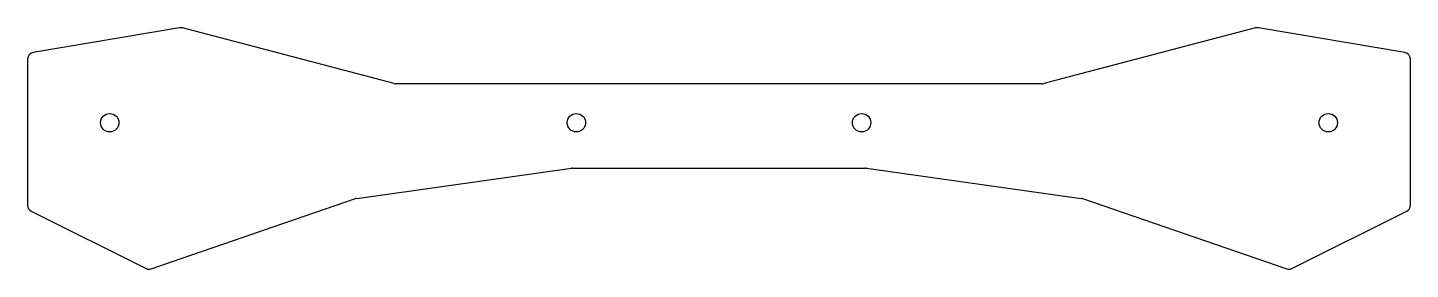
# Model space of a CAD drawing. Header units: millimetres. Extents: x -320 to 320, y -68 to 44.
import ezdxf

# ---------------------------------------------------------------- set-up
doc = ezdxf.new("R2010")
doc.units = ezdxf.units.MM

msp = doc.modelspace()

# ---------------------------------------------------------------- linework, layer by layer
for p, q in [((-249.64, 43.89), (-317.5, 32.42)), ((-150.37, 18.1), (-248.38, 43.84)), ((248.38, 43.84), (150.37, 18.1)), ((317.5, 32.42), (249.64, 43.89)), ((-320, 29.46), (-320, -38.15)), ((320, -38.15), (320, 29.46)), ((149.61, 18), (-149.61, 18)), ((-167.71, -34.96), (-68.21, -21.03)), ((-67.79, -21), (67.79, -21)), ((68.21, -21.03), (167.71, -34.96)), ((-262.81, -67.59), (-168.27, -35.09)), ((168.27, -35.09), (262.81, -67.59)), ((-318.34, -40.83), (-265.13, -67.44)), ((265.13, -67.44), (318.34, -40.83))]:
    msp.add_line(p, q)
for centre in [(-282, 0), (-66, 0), (66, 0), (282, 0)]:
    msp.add_circle(centre, 4.25)
for centre, start, end in [((-249.14, 40.93), 75.28493, 99.59313), ((249.14, 40.93), 80.40687, 104.71507), ((-317, 29.46), 99.59313, 180), ((317, 29.46), 0, 80.40687), ((-149.61, 21), 255.28493, 270), ((149.61, 21), 270, 284.71507), ((-67.79, -24), 450, 457.96961), ((67.79, -24), 442.03039, 450), ((-317, -38.15), 180, 243.43495), ((-167.3, -37.93), 457.96961, 468.97041), ((167.3, -37.93), 431.02959, 442.03039), ((317, -38.15), -63.43495, 0), ((-263.78, -64.75), -116.56505, -71.02959), ((263.78, -64.75), -108.97041, -63.43495)]:
    msp.add_arc(centre, 3, start, end)

doc.saveas('drawing.dxf')
